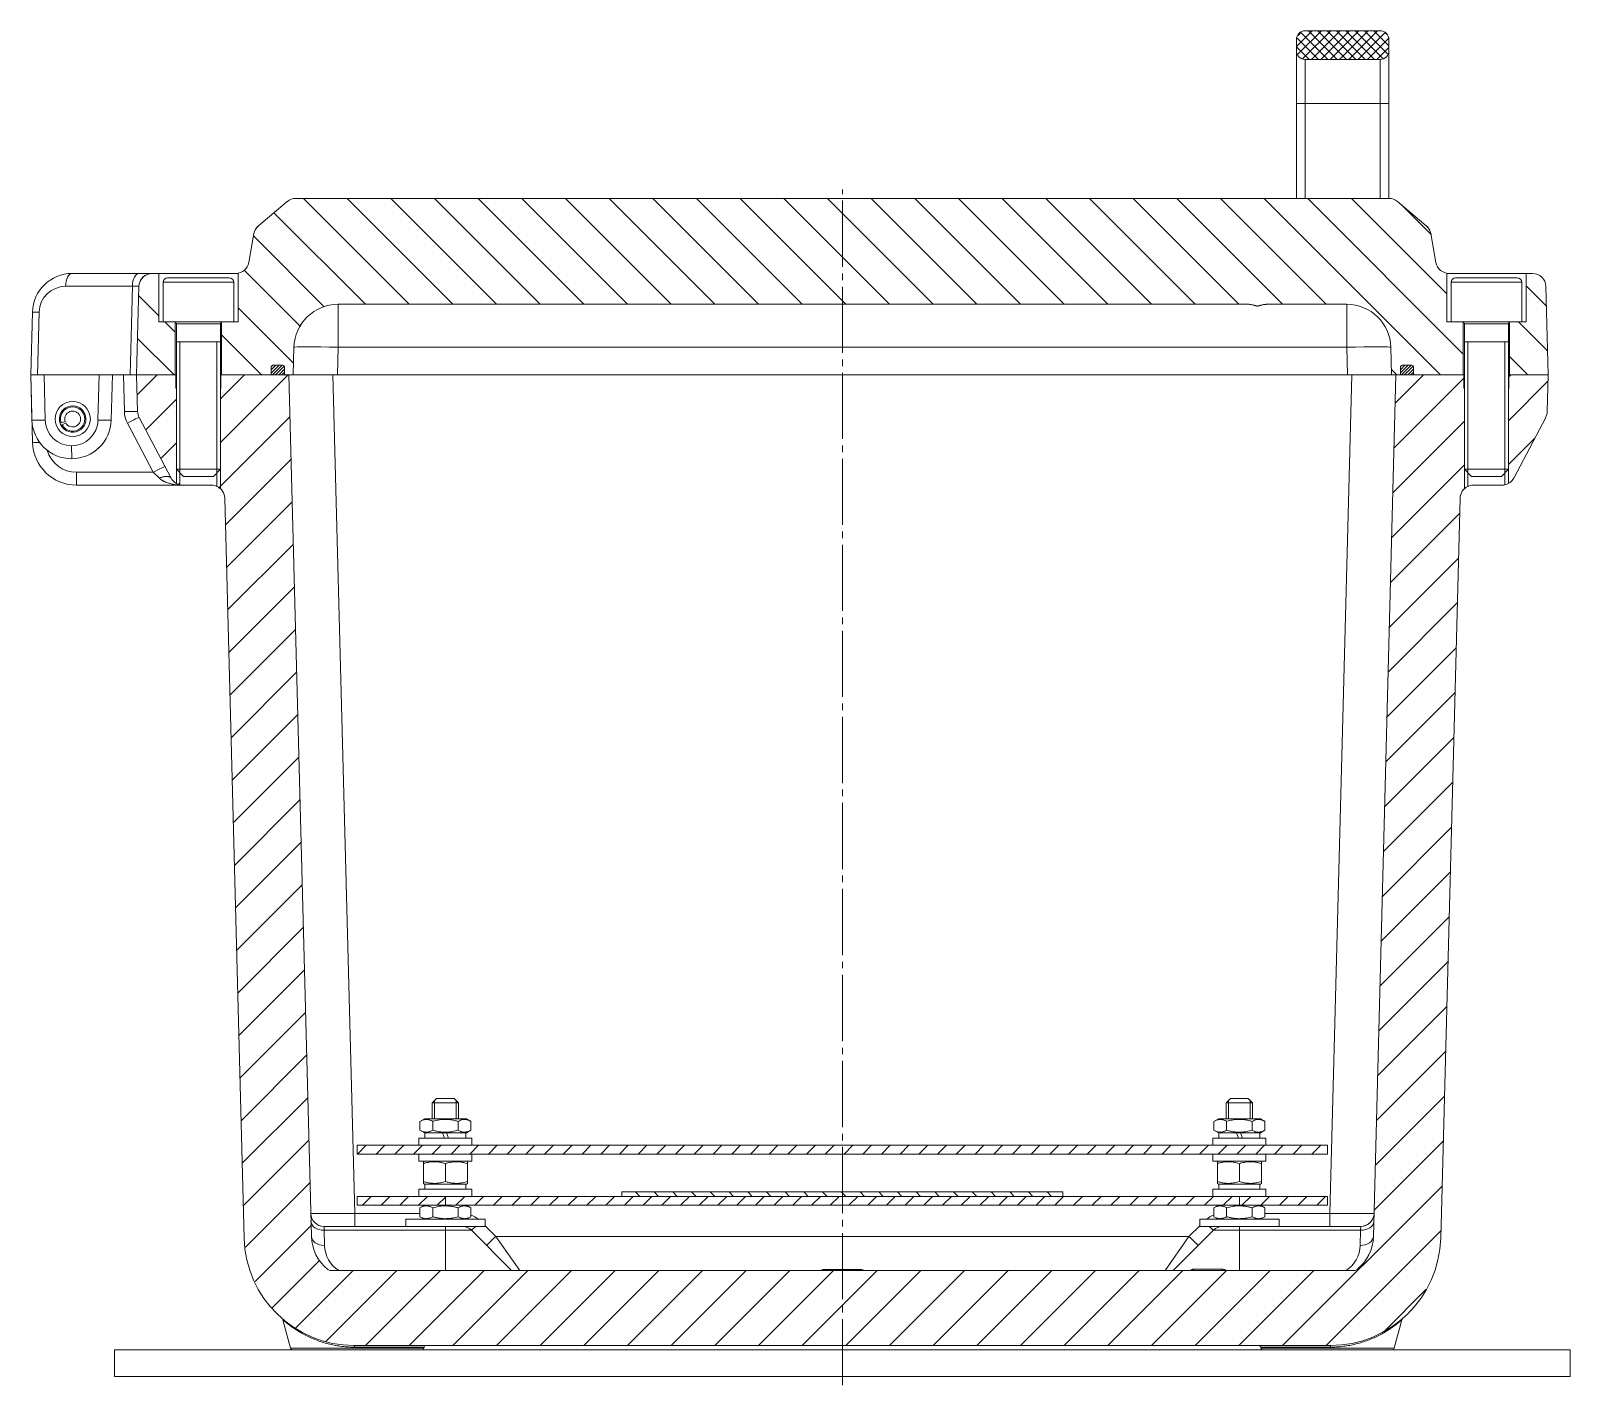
# Model space of a CAD drawing. Header units: millimetres. Extents: x -922 to 949, y -705 to 942.
# Drawn here: x -184 to 165, y 635.3 to 942.3 of the extents above; entities that cross this region are included whole.
import ezdxf

# ---------------------------------------------------------------- set-up
doc = ezdxf.new("R2010")
doc.units = ezdxf.units.MM
doc.linetypes.add('K5LT_AXLED', pattern=[19.5, 15, -1.5, 1.5, -1.5])
doc.linetypes.add('K5LT_THIN', pattern=[0])
pattern_1 = [(45, (0, 0), (-2.12132, 2.12132), [])]

# ---------------------------------------------------------------- blocks, each defined once
blk = doc.blocks.new('U20')
h = blk.add_hatch()
h.set_pattern_fill('', angle=45, style=0, pattern_type=0)
h.set_pattern_definition(pattern_1)
h.paths.add_polyline_path([(-110, 687.67), (110, 687.67), (110, 689.67), (-110, 689.67)])
h = blk.add_hatch()
h.set_pattern_fill('', angle=45, style=0, pattern_type=0)
h.set_pattern_definition(pattern_1)
h.paths.add_polyline_path([(-110, 676.07), (110, 676.07), (110, 678.07), (-110, 678.07)])
h = blk.add_hatch()
h.set_pattern_fill('', angle=-45, style=0, pattern_type=0)
h.set_pattern_definition([(-45, (0, 0), (2.12132, 2.12132), [])])
h.paths.add_polyline_path([(50, 679.07), (-50, 679.07), (-50, 678.07), (50, 678.07)])
at = {"color": 7, "linetype": 'K5LT_THIN', "lineweight": 18}
for p, q in [((-93, 699.27), (-92, 700.27)), ((-93, 695.67), (-93, 699.27)), ((-93, 699.27), (-87, 699.27)), ((-92.46, 699.27), (-92.46, 699.81)), ((-92.46, 695.67), (-92.46, 699.27)), ((-92, 700.27), (-88, 700.27)), ((-87, 699.27), (-88, 700.27)), ((-87.54, 699.27), (-87.54, 699.81)), ((-87.54, 695.67), (-87.54, 699.27)), ((-87, 695.67), (-87, 699.27)), ((87, 699.27), (88, 700.27)), ((87, 695.67), (87, 699.27)), ((87, 699.27), (93, 699.27)), ((87.54, 699.27), (87.54, 699.81)), ((87.54, 695.67), (87.54, 699.27)), ((88, 700.27), (92, 700.27)), ((93, 699.27), (92, 700.27)), ((92.46, 699.27), (92.46, 699.81)), ((92.46, 695.67), (92.46, 699.27)), ((93, 695.67), (93, 699.27)), ((-95.77, 695.08), (-94.75, 695.67)), ((-95.77, 693.06), (-95.77, 695.08)), ((-85.25, 695.67), (-94.75, 695.67)), ((-92.89, 693.06), (-92.89, 695.08)), ((-87.11, 693.06), (-87.11, 695.08)), ((-84.23, 695.08), (-85.25, 695.67)), ((-84.23, 693.06), (-84.23, 695.08)), ((84.23, 695.08), (85.25, 695.67)), ((84.23, 693.06), (84.23, 695.08)), ((94.75, 695.67), (85.25, 695.67)), ((87.11, 693.06), (87.11, 695.08)), ((92.89, 693.06), (92.89, 695.08)), ((95.77, 695.08), (94.75, 695.67)), ((95.77, 693.06), (95.77, 695.08)), ((-96, 689.67), (-96, 691.27)), ((-96, 691.27), (-90, 691.27)), ((-94.75, 692.47), (-95.77, 693.06)), ((-85.25, 692.47), (-94.75, 692.47)), ((-94.65, 691.27), (-94.65, 692.47)), ((-90.67, 692.47), (-90.23, 691.27)), ((-90, 691.27), (-84, 691.27)), ((-89.77, 692.47), (-89.33, 691.27)), ((-85.35, 691.27), (-85.35, 692.47)), ((-85.25, 692.47), (-84.23, 693.06)), ((-84, 689.67), (-84, 691.27)), ((84, 689.67), (84, 691.27)), ((84, 691.27), (90, 691.27)), ((85.25, 692.47), (84.23, 693.06)), ((94.75, 692.47), (85.25, 692.47)), ((85.35, 691.27), (85.35, 692.47)), ((89.33, 692.47), (89.77, 691.27)), ((90, 691.27), (96, 691.27)), ((90.23, 692.47), (90.67, 691.27)), ((94.65, 691.27), (94.65, 692.47)), ((94.75, 692.47), (95.77, 693.06)), ((96, 689.67), (96, 691.27)), ((-110, 689.67), (-110, 687.67)), ((110, 689.67), (-110, 689.67)), ((-96, 687.67), (-110, 687.67)), ((-96, 686.07), (-96, 687.67)), ((-96, 686.07), (-96, 687.67)), ((-96, 687.67), (-84, 687.67)), ((-84, 686.07), (-84, 687.67)), ((84, 687.67), (-84, 687.67)), ((84, 686.07), (84, 687.67)), ((84, 686.07), (84, 687.67)), ((84, 687.67), (96, 687.67)), ((96, 686.07), (96, 687.67)), ((110, 687.67), (96, 687.67)), ((110, 687.67), (110, 689.67)), ((-96, 686.07), (-84, 686.07)), ((-94.75, 686.07), (-95, 685.93)), ((-94.75, 686.07), (-95, 685.93)), ((-95, 685.48), (-95, 685.93)), ((-95, 685.48), (-95, 681.46)), ((-90, 685.48), (-90, 681.46)), ((-85.25, 686.07), (-85, 685.93)), ((-85.25, 686.07), (-85, 685.93)), ((-85, 685.93), (-85, 685.48)), ((-85, 685.48), (-85, 681.46)), ((84, 686.07), (96, 686.07)), ((85.25, 686.07), (85, 685.93)), ((85.25, 686.07), (85, 685.93)), ((85, 685.48), (85, 685.93)), ((85, 685.48), (85, 681.46)), ((90, 685.48), (90, 681.46)), ((94.75, 686.07), (95, 685.93)), ((94.75, 686.07), (95, 685.93)), ((95, 685.93), (95, 685.48)), ((95, 685.48), (95, 681.46)), ((-95, 681.02), (-95, 681.46)), ((-95, 681.02), (-94.75, 680.87)), ((-95, 681.02), (-94.75, 680.87)), ((-94.75, 680.87), (-90, 680.87)), ((-94.65, 680.87), (-94.65, 679.67)), ((-94.65, 680.87), (-94.65, 679.67)), ((-90, 680.87), (-85.25, 680.87)), ((-85, 681.02), (-85.25, 680.87)), ((-85, 681.02), (-85.25, 680.87)), ((-85, 681.46), (-85, 681.02)), ((85, 681.02), (85, 681.46)), ((85, 681.02), (85.25, 680.87)), ((85, 681.02), (85.25, 680.87)), ((85.25, 680.87), (90, 680.87)), ((85.35, 680.87), (85.35, 679.67)), ((85.35, 680.87), (85.35, 679.67)), ((90, 680.87), (94.75, 680.87)), ((95, 681.02), (94.75, 680.87)), ((95, 681.02), (94.75, 680.87)), ((95, 681.46), (95, 681.02)), ((-110, 678.07), (-90, 678.07)), ((-110, 676.07), (-110, 678.07)), ((-96, 679.67), (-96, 678.07)), ((-84, 679.67), (-96, 679.67)), ((-96, 679.67), (-96, 678.07)), ((-90, 678.07), (90, 678.07)), ((-90, 676.07), (-90, 678.07)), ((-84, 679.67), (-84, 678.07)), ((-50, 679.07), (50, 679.07)), ((-50, 678.07), (-50, 679.07)), ((50, 678.07), (50, 679.07)), ((96, 679.67), (84, 679.67)), ((84, 679.67), (84, 678.07)), ((84, 679.67), (84, 678.07)), ((90, 676.07), (90, 678.07)), ((90, 678.07), (110, 678.07)), ((96, 679.67), (96, 678.07)), ((110, 676.07), (110, 678.07)), ((-110, 676.07), (-90, 676.07)), ((-95.77, 675.48), (-94.75, 676.07)), ((-95.77, 673.46), (-95.77, 675.48)), ((-92.89, 673.46), (-92.89, 675.48)), ((-90, 676.07), (90, 676.07)), ((-87.11, 673.46), (-87.11, 675.48)), ((-84.23, 675.48), (-85.25, 676.07)), ((-84.23, 673.46), (-84.23, 675.48)), ((84.23, 675.48), (85.25, 676.07)), ((84.23, 673.46), (84.23, 675.48)), ((87.11, 673.46), (87.11, 675.48)), ((90, 676.07), (110, 676.07)), ((92.89, 673.46), (92.89, 675.48)), ((95.77, 675.48), (94.75, 676.07)), ((95.77, 673.46), (95.77, 675.48)), ((-99, 671.27), (-99, 672.87)), ((-99, 672.87), (-90, 672.87)), ((-99, 671.27), (-90, 671.27)), ((-94.75, 672.87), (-95.77, 673.46)), ((-90, 672.87), (-81, 672.87)), ((-90, 671.27), (-81, 671.27)), ((-85.25, 672.87), (-84.23, 673.46)), ((-81, 671.27), (-81, 672.87)), ((81, 671.27), (81, 672.87)), ((81, 672.87), (90, 672.87)), ((81, 671.27), (90, 671.27)), ((85.25, 672.87), (84.23, 673.46)), ((90, 672.87), (99, 672.87)), ((90, 671.27), (99, 671.27)), ((94.75, 672.87), (95.77, 673.46)), ((99, 671.27), (99, 672.87))]:
    blk.add_line(p, q, dxfattribs=at)
for centre, start_param, end_param in [((-90, 679.04), 1.619972, 1.714372), ((-90, 681.5), 1.474528, 1.521621), ((90, 679.04), 1.619972, 1.714372), ((90, 681.5), 1.474528, 1.521621)]:
    blk.add_ellipse(centre, major_axis=(0, -12.78), ratio=0.36397, start_param=start_param, end_param=end_param, dxfattribs=at)
for points, knots in [([(-92.89, 695.08), (-93.08, 695.19), (-93.36, 695.33), (-93.71, 695.44), (-93.92, 695.49), (-94.1, 695.52), (-94.28, 695.53), (-94.47, 695.52), (-94.69, 695.5), (-94.94, 695.45), (-95.31, 695.33), (-95.59, 695.19), (-95.77, 695.08)], [0, 0, 0, 0, 2.66649, 3.810425, 4.700444, 5.503844, 6.294351, 7.038845, 8.091005, 9.12096, 10.454936, 13, 13, 13, 13]), ([(-87.11, 695.08), (-87.37, 695.15), (-87.76, 695.25), (-88.32, 695.37), (-88.75, 695.44), (-89.18, 695.49), (-89.55, 695.52), (-89.9, 695.53), (-90.24, 695.53), (-90.61, 695.51), (-91.07, 695.47), (-91.85, 695.35), (-92.47, 695.2), (-92.89, 695.08)], [0, 0, 0, 0, 1.896477, 2.871604, 4.103535, 5.062016, 5.927217, 6.778532, 7.580294, 8.339144, 9.455768, 10.905857, 14, 14, 14, 14]), ([(-84.23, 695.08), (-84.42, 695.19), (-84.7, 695.33), (-85.05, 695.44), (-85.26, 695.49), (-85.44, 695.52), (-85.62, 695.53), (-85.81, 695.52), (-86.03, 695.5), (-86.28, 695.45), (-86.65, 695.33), (-86.93, 695.19), (-87.11, 695.08)], [0, 0, 0, 0, 2.66649, 3.810425, 4.700444, 5.503844, 6.294351, 7.038845, 8.091005, 9.12096, 10.454936, 13, 13, 13, 13]), ([(87.11, 695.08), (86.92, 695.19), (86.64, 695.33), (86.29, 695.44), (86.08, 695.49), (85.9, 695.52), (85.72, 695.53), (85.53, 695.52), (85.31, 695.5), (85.06, 695.45), (84.69, 695.33), (84.41, 695.19), (84.23, 695.08)], [0, 0, 0, 0, 2.66649, 3.810425, 4.700444, 5.503844, 6.294351, 7.038845, 8.091005, 9.12096, 10.454936, 13, 13, 13, 13]), ([(92.89, 695.08), (92.63, 695.15), (92.24, 695.25), (91.68, 695.37), (91.25, 695.44), (90.82, 695.49), (90.45, 695.52), (90.1, 695.53), (89.76, 695.53), (89.39, 695.51), (88.93, 695.47), (88.15, 695.35), (87.53, 695.2), (87.11, 695.08)], [0, 0, 0, 0, 1.896477, 2.871604, 4.103535, 5.062016, 5.927217, 6.778532, 7.580294, 8.339144, 9.455768, 10.905857, 14, 14, 14, 14]), ([(95.77, 695.08), (95.58, 695.19), (95.3, 695.33), (94.95, 695.44), (94.74, 695.49), (94.56, 695.52), (94.38, 695.53), (94.19, 695.52), (93.97, 695.5), (93.72, 695.45), (93.35, 695.33), (93.07, 695.19), (92.89, 695.08)], [0, 0, 0, 0, 2.66649, 3.810425, 4.700444, 5.503844, 6.294351, 7.038845, 8.091005, 9.12096, 10.454936, 13, 13, 13, 13]), ([(-95.77, 693.06), (-95.58, 692.95), (-95.3, 692.81), (-94.95, 692.7), (-94.74, 692.65), (-94.56, 692.62), (-94.38, 692.61), (-94.19, 692.62), (-93.97, 692.64), (-93.72, 692.7), (-93.35, 692.82), (-93.07, 692.96), (-92.89, 693.06)], [0, 0, 0, 0, 2.66649, 3.810425, 4.700444, 5.503844, 6.294351, 7.038845, 8.091005, 9.12096, 10.454936, 13, 13, 13, 13]), ([(-92.89, 693.06), (-92.63, 692.99), (-92.24, 692.89), (-91.68, 692.77), (-91.25, 692.7), (-90.82, 692.65), (-90.45, 692.62), (-90.1, 692.61), (-89.76, 692.62), (-89.39, 692.63), (-88.93, 692.68), (-88.15, 692.79), (-87.53, 692.94), (-87.11, 693.06)], [0, 0, 0, 0, 1.896477, 2.871604, 4.103535, 5.062016, 5.927217, 6.778532, 7.580294, 8.339144, 9.455768, 10.905857, 14, 14, 14, 14]), ([(-87.11, 693.06), (-86.92, 692.95), (-86.64, 692.81), (-86.29, 692.7), (-86.08, 692.65), (-85.9, 692.62), (-85.72, 692.61), (-85.53, 692.62), (-85.31, 692.64), (-85.06, 692.7), (-84.69, 692.82), (-84.41, 692.96), (-84.23, 693.06)], [0, 0, 0, 0, 2.66649, 3.810425, 4.700444, 5.503844, 6.294351, 7.038845, 8.091005, 9.12096, 10.454936, 13, 13, 13, 13]), ([(84.23, 693.06), (84.42, 692.95), (84.7, 692.81), (85.05, 692.7), (85.26, 692.65), (85.44, 692.62), (85.62, 692.61), (85.81, 692.62), (86.03, 692.64), (86.28, 692.7), (86.65, 692.82), (86.93, 692.96), (87.11, 693.06)], [0, 0, 0, 0, 2.66649, 3.810425, 4.700444, 5.503844, 6.294351, 7.038845, 8.091005, 9.12096, 10.454936, 13, 13, 13, 13]), ([(87.11, 693.06), (87.37, 692.99), (87.76, 692.89), (88.32, 692.77), (88.75, 692.7), (89.18, 692.65), (89.55, 692.62), (89.9, 692.61), (90.24, 692.62), (90.61, 692.63), (91.07, 692.68), (91.85, 692.79), (92.47, 692.94), (92.89, 693.06)], [0, 0, 0, 0, 1.896477, 2.871604, 4.103535, 5.062016, 5.927217, 6.778532, 7.580294, 8.339144, 9.455768, 10.905857, 14, 14, 14, 14]), ([(92.89, 693.06), (93.08, 692.95), (93.36, 692.81), (93.71, 692.7), (93.92, 692.65), (94.1, 692.62), (94.28, 692.61), (94.47, 692.62), (94.69, 692.64), (94.94, 692.7), (95.31, 692.82), (95.59, 692.96), (95.77, 693.06)], [0, 0, 0, 0, 2.66649, 3.810425, 4.700444, 5.503844, 6.294351, 7.038845, 8.091005, 9.12096, 10.454936, 13, 13, 13, 13]), ([(-90, 685.48), (-90.28, 685.57), (-90.69, 685.69), (-91.24, 685.81), (-91.61, 685.87), (-91.95, 685.91), (-92.26, 685.92), (-92.61, 685.93), (-92.98, 685.91), (-93.43, 685.87), (-94.11, 685.75), (-94.64, 685.6), (-95, 685.48)], [0, 0, 0, 0, 2.259309, 3.219175, 4.306071, 5.100503, 5.904859, 6.674572, 7.743491, 8.780356, 10.126867, 13, 13, 13, 13]), ([(-85, 685.48), (-85.28, 685.57), (-85.69, 685.69), (-86.24, 685.81), (-86.61, 685.87), (-86.95, 685.91), (-87.26, 685.92), (-87.61, 685.93), (-87.98, 685.91), (-88.43, 685.87), (-89.11, 685.75), (-89.64, 685.6), (-90, 685.48)], [0, 0, 0, 0, 2.259309, 3.219175, 4.306071, 5.100503, 5.904859, 6.674572, 7.743491, 8.780356, 10.126867, 13, 13, 13, 13]), ([(90, 685.48), (89.72, 685.57), (89.31, 685.69), (88.76, 685.81), (88.39, 685.87), (88.05, 685.91), (87.74, 685.92), (87.39, 685.93), (87.02, 685.91), (86.57, 685.87), (85.89, 685.75), (85.36, 685.6), (85, 685.48)], [0, 0, 0, 0, 2.259309, 3.219175, 4.306071, 5.100503, 5.904859, 6.674572, 7.743491, 8.780356, 10.126867, 13, 13, 13, 13]), ([(95, 685.48), (94.72, 685.57), (94.31, 685.69), (93.76, 685.81), (93.39, 685.87), (93.05, 685.91), (92.74, 685.92), (92.39, 685.93), (92.02, 685.91), (91.57, 685.87), (90.89, 685.75), (90.36, 685.6), (90, 685.48)], [0, 0, 0, 0, 2.259309, 3.219175, 4.306071, 5.100503, 5.904859, 6.674572, 7.743491, 8.780356, 10.126867, 13, 13, 13, 13]), ([(-95, 681.46), (-94.72, 681.37), (-94.31, 681.25), (-93.76, 681.13), (-93.39, 681.07), (-93.04, 681.04), (-92.74, 681.02), (-92.39, 681.01), (-92.02, 681.03), (-91.57, 681.08), (-90.89, 681.19), (-90.36, 681.34), (-90, 681.46)], [0, 0, 0, 0, 2.259309, 3.219175, 4.306071, 5.100503, 5.904859, 6.674572, 7.743491, 8.780356, 10.126867, 13, 13, 13, 13]), ([(-90, 681.46), (-89.72, 681.37), (-89.31, 681.25), (-88.76, 681.13), (-88.39, 681.07), (-88.04, 681.04), (-87.74, 681.02), (-87.39, 681.01), (-87.02, 681.03), (-86.57, 681.08), (-85.89, 681.19), (-85.36, 681.34), (-85, 681.46)], [0, 0, 0, 0, 2.259309, 3.219175, 4.306071, 5.100503, 5.904859, 6.674572, 7.743491, 8.780356, 10.126867, 13, 13, 13, 13]), ([(85, 681.46), (85.28, 681.37), (85.69, 681.25), (86.24, 681.13), (86.61, 681.07), (86.96, 681.04), (87.26, 681.02), (87.61, 681.01), (87.98, 681.03), (88.43, 681.08), (89.11, 681.19), (89.64, 681.34), (90, 681.46)], [0, 0, 0, 0, 2.259309, 3.219175, 4.306071, 5.100503, 5.904859, 6.674572, 7.743491, 8.780356, 10.126867, 13, 13, 13, 13]), ([(90, 681.46), (90.28, 681.37), (90.69, 681.25), (91.24, 681.13), (91.61, 681.07), (91.96, 681.04), (92.26, 681.02), (92.61, 681.01), (92.98, 681.03), (93.43, 681.08), (94.11, 681.19), (94.64, 681.34), (95, 681.46)], [0, 0, 0, 0, 2.259309, 3.219175, 4.306071, 5.100503, 5.904859, 6.674572, 7.743491, 8.780356, 10.126867, 13, 13, 13, 13]), ([(-92.89, 675.48), (-93.08, 675.59), (-93.36, 675.73), (-93.71, 675.84), (-93.92, 675.89), (-94.1, 675.92), (-94.28, 675.93), (-94.47, 675.92), (-94.69, 675.9), (-94.94, 675.85), (-95.31, 675.73), (-95.59, 675.59), (-95.77, 675.48)], [0, 0, 0, 0, 2.66649, 3.810425, 4.700444, 5.503844, 6.294351, 7.038845, 8.091005, 9.12096, 10.454936, 13, 13, 13, 13]), ([(-87.11, 675.48), (-87.37, 675.55), (-87.76, 675.65), (-88.32, 675.77), (-88.75, 675.84), (-89.18, 675.89), (-89.55, 675.92), (-89.9, 675.93), (-90.24, 675.93), (-90.61, 675.91), (-91.07, 675.87), (-91.85, 675.75), (-92.47, 675.6), (-92.89, 675.48)], [0, 0, 0, 0, 1.896477, 2.871604, 4.103535, 5.062016, 5.927217, 6.778532, 7.580294, 8.339144, 9.455768, 10.905857, 14, 14, 14, 14]), ([(-84.23, 675.48), (-84.42, 675.59), (-84.7, 675.73), (-85.05, 675.84), (-85.26, 675.89), (-85.44, 675.92), (-85.62, 675.93), (-85.81, 675.92), (-86.03, 675.9), (-86.28, 675.85), (-86.65, 675.73), (-86.93, 675.59), (-87.11, 675.48)], [0, 0, 0, 0, 2.66649, 3.810425, 4.700444, 5.503844, 6.294351, 7.038845, 8.091005, 9.12096, 10.454936, 13, 13, 13, 13]), ([(87.11, 675.48), (86.92, 675.59), (86.64, 675.73), (86.29, 675.84), (86.08, 675.89), (85.9, 675.92), (85.72, 675.93), (85.53, 675.92), (85.31, 675.9), (85.06, 675.85), (84.69, 675.73), (84.41, 675.59), (84.23, 675.48)], [0, 0, 0, 0, 2.66649, 3.810425, 4.700444, 5.503844, 6.294351, 7.038845, 8.091005, 9.12096, 10.454936, 13, 13, 13, 13]), ([(92.89, 675.48), (92.63, 675.55), (92.24, 675.65), (91.68, 675.77), (91.25, 675.84), (90.82, 675.89), (90.45, 675.92), (90.1, 675.93), (89.76, 675.93), (89.39, 675.91), (88.93, 675.87), (88.15, 675.75), (87.53, 675.6), (87.11, 675.48)], [0, 0, 0, 0, 1.896477, 2.871604, 4.103535, 5.062016, 5.927217, 6.778532, 7.580294, 8.339144, 9.455768, 10.905857, 14, 14, 14, 14]), ([(95.77, 675.48), (95.58, 675.59), (95.3, 675.73), (94.95, 675.84), (94.74, 675.89), (94.56, 675.92), (94.38, 675.93), (94.19, 675.92), (93.97, 675.9), (93.72, 675.85), (93.35, 675.73), (93.07, 675.59), (92.89, 675.48)], [0, 0, 0, 0, 2.66649, 3.810425, 4.700444, 5.503844, 6.294351, 7.038845, 8.091005, 9.12096, 10.454936, 13, 13, 13, 13]), ([(-95.77, 673.46), (-95.58, 673.35), (-95.3, 673.21), (-94.95, 673.1), (-94.74, 673.05), (-94.56, 673.02), (-94.38, 673.01), (-94.19, 673.02), (-93.97, 673.04), (-93.72, 673.1), (-93.35, 673.22), (-93.07, 673.36), (-92.89, 673.46)], [0, 0, 0, 0, 2.66649, 3.810425, 4.700444, 5.503844, 6.294351, 7.038845, 8.091005, 9.12096, 10.454936, 13, 13, 13, 13]), ([(-92.89, 673.46), (-92.63, 673.39), (-92.24, 673.29), (-91.68, 673.17), (-91.25, 673.1), (-90.82, 673.05), (-90.45, 673.02), (-90.1, 673.01), (-89.76, 673.02), (-89.39, 673.03), (-88.93, 673.08), (-88.15, 673.19), (-87.53, 673.34), (-87.11, 673.46)], [0, 0, 0, 0, 1.896477, 2.871604, 4.103535, 5.062016, 5.927217, 6.778532, 7.580294, 8.339144, 9.455768, 10.905857, 14, 14, 14, 14]), ([(-87.11, 673.46), (-86.92, 673.35), (-86.64, 673.21), (-86.29, 673.1), (-86.08, 673.05), (-85.9, 673.02), (-85.72, 673.01), (-85.53, 673.02), (-85.31, 673.04), (-85.06, 673.1), (-84.69, 673.22), (-84.41, 673.36), (-84.23, 673.46)], [0, 0, 0, 0, 2.66649, 3.810425, 4.700444, 5.503844, 6.294351, 7.038845, 8.091005, 9.12096, 10.454936, 13, 13, 13, 13]), ([(84.23, 673.46), (84.42, 673.35), (84.7, 673.21), (85.05, 673.1), (85.26, 673.05), (85.44, 673.02), (85.62, 673.01), (85.81, 673.02), (86.03, 673.04), (86.28, 673.1), (86.65, 673.22), (86.93, 673.36), (87.11, 673.46)], [0, 0, 0, 0, 2.66649, 3.810425, 4.700444, 5.503844, 6.294351, 7.038845, 8.091005, 9.12096, 10.454936, 13, 13, 13, 13]), ([(87.11, 673.46), (87.37, 673.39), (87.76, 673.29), (88.32, 673.17), (88.75, 673.1), (89.18, 673.05), (89.55, 673.02), (89.9, 673.01), (90.24, 673.02), (90.61, 673.03), (91.07, 673.08), (91.85, 673.19), (92.47, 673.34), (92.89, 673.46)], [0, 0, 0, 0, 1.896477, 2.871604, 4.103535, 5.062016, 5.927217, 6.778532, 7.580294, 8.339144, 9.455768, 10.905857, 14, 14, 14, 14]), ([(92.89, 673.46), (93.08, 673.35), (93.36, 673.21), (93.71, 673.1), (93.92, 673.05), (94.1, 673.02), (94.28, 673.01), (94.47, 673.02), (94.69, 673.04), (94.94, 673.1), (95.31, 673.22), (95.59, 673.36), (95.77, 673.46)], [0, 0, 0, 0, 2.66649, 3.810425, 4.700444, 5.503844, 6.294351, 7.038845, 8.091005, 9.12096, 10.454936, 13, 13, 13, 13])]:
    blk.add_open_spline(points, degree=3, knots=knots, dxfattribs=at)
blk = doc.blocks.new('U19')
h = blk.add_hatch()
h.set_pattern_fill('', angle=45, style=0, pattern_type=0)
h.set_pattern_definition([(45, (0, 0), (-1.0606602, 1.0606602), []), (135, (0, 0), (-1.0606602, -1.0606602), [])])
h.paths.add_polyline_path([(102.91, 940.27), (102.91, 937.77), (103.5, 936.35), (104.91, 935.77), (121.91, 935.77), (123.32, 936.35), (123.91, 937.77), (123.91, 940.27), (123.32, 941.68), (121.91, 942.27), (104.91, 942.27), (103.5, 941.68)])
h = blk.add_hatch()
h.set_pattern_fill('', angle=-45, style=0, pattern_type=0)
h.set_pattern_definition([(-45, (0, 0), (4.94975, 4.94975), [])])
h.paths.add_polyline_path([(-137, 876.27), (-140.6, 876.27), (-140.75, 876.24), (-140.75, 864.27), (-129.7, 864.27), (-129.56, 864.33), (-129.5, 864.47), (-129.5, 866.07), (-129.38, 866.35), (-129.1, 866.47), (-126.9, 866.47), (-126.62, 866.35), (-126.5, 866.07), (-126.5, 864.47), (-126.44, 864.33), (-126.3, 864.27), (-124.5, 864.27), (-124.34, 870.53), (-123.44, 874.41), (-121.11, 877.63), (-117.7, 879.69), (-114.34, 880.27), (92.1, 880.27), (93.46, 880.03), (94.81, 880.03), (96.17, 880.27), (114.34, 880.27), (118.24, 879.48), (121.52, 877.23), (123.67, 873.88), (124.34, 870.53), (124.5, 864.27), (126.3, 864.27), (126.44, 864.33), (126.5, 864.47), (126.5, 866.07), (126.62, 866.35), (126.9, 866.47), (129.1, 866.47), (129.38, 866.35), (129.5, 866.07), (129.5, 864.47), (129.56, 864.33), (129.7, 864.27), (140.75, 864.27), (140.75, 876.24), (140.6, 876.27), (137, 876.27), (137, 887.27), (137.52, 887.27), (135.51, 888.04), (134.56, 889.75), (133.41, 896.3), (132.38, 898.08), (125.84, 903.57), (123.91, 904.27), (-123.91, 904.27), (-125.84, 903.57), (-132.38, 898.08), (-133.41, 896.3), (-134.56, 889.75), (-135.67, 887.9), (-137.52, 887.27), (-137, 887.27)])
h.paths.add_polyline_path([(-151.4, 876.27), (-155, 876.27), (-155, 887.27), (-156.48, 887.27), (-158.49, 886.5), (-159.46, 884.58), (-159.47, 884.35), (-160, 864.27), (-151.25, 864.27), (-151.25, 876.24)])
h.paths.add_polyline_path([(155, 876.27), (151.4, 876.27), (151.25, 876.24), (151.25, 864.27), (160, 864.27), (159.47, 884.35), (158.65, 886.34), (156.7, 887.26), (156.48, 887.27), (155, 887.27)])
h = blk.add_hatch()
h.set_pattern_fill('', angle=45, style=0, pattern_type=0)
h.set_pattern_definition([(45, (0, 0), (-0.3535534, 0.3535534), [])])
h.paths.add_polyline_path([(126.3, 864.27), (129.7, 864.27), (129.56, 864.33), (129.5, 864.47), (129.5, 866.07), (129.38, 866.35), (129.1, 866.47), (126.9, 866.47), (126.62, 866.35), (126.5, 866.07), (126.5, 864.47), (126.44, 864.33)])
h.paths.add_polyline_path([(-129.7, 864.27), (-126.3, 864.27), (-126.44, 864.33), (-126.5, 864.47), (-126.5, 866.07), (-126.62, 866.35), (-126.9, 866.47), (-129.1, 866.47), (-129.38, 866.35), (-129.5, 866.07), (-129.5, 864.47), (-129.56, 864.33)])
h = blk.add_hatch()
h.set_pattern_fill('', angle=45, style=0, pattern_type=0)
h.set_pattern_definition([(45, (0, 0), (-4.94975, 4.94975), [])])
h.paths.add_polyline_path([(-141, 861.21), (-141, 842.87), (-141.81, 842.06), (-141.81, 839.01), (-140.29, 837.49), (-140.03, 836.35), (-135.64, 668.62), (-134.68, 662.38), (-132.19, 656.58), (-128.32, 651.59), (-123.33, 647.73), (-117.53, 645.24), (-111.29, 644.28), (-110.65, 644.27), (110.65, 644.27), (116.91, 645.07), (122.77, 647.41), (127.86, 651.14), (131.85, 656.03), (134.49, 661.76), (135.61, 667.97), (135.64, 668.62), (140.03, 836.35), (140.86, 838.34), (141.81, 839.01), (141.81, 842.06), (141, 842.87), (141, 861.21), (140.9, 861.27), (140.9, 864.27), (125.5, 864.27), (120.39, 669.01), (119.49, 665.13), (117.16, 661.91), (116.68, 661.49), (116.05, 661.27), (-116.05, 661.27), (-116.68, 661.49), (-119.21, 664.56), (-120.35, 668.37), (-120.39, 669.01), (-125.5, 864.27), (-140.9, 864.27), (-140.9, 861.27)])
h.paths.add_polyline_path([(-150.19, 842.06), (-151, 842.87), (-151, 861.21), (-151.1, 861.27), (-151.1, 864.27), (-160, 864.27), (-159.78, 855.96), (-159.44, 854.65), (-152.19, 840.87), (-150.57, 839.45), (-150.19, 839.34)])
h.paths.add_polyline_path([(151, 861.21), (151, 842.87), (150.19, 842.06), (150.19, 839.34), (151.98, 840.54), (152.19, 840.87), (159.44, 854.65), (159.78, 855.96), (160, 864.27), (151.1, 864.27), (151.1, 861.27)])
at = {"color": 7, "linetype": 'K5LT_THIN', "lineweight": 18}
for p, q in [((102.91, 937.77), (102.91, 940.27)), ((121.91, 942.27), (104.91, 942.27)), ((123.91, 937.77), (123.91, 940.27)), ((102.91, 937.77), (102.91, 925.77)), ((104.91, 935.77), (104.91, 925.77)), ((104.91, 935.77), (121.91, 935.77)), ((121.91, 935.77), (121.91, 925.77)), ((123.91, 937.77), (123.91, 925.77)), ((102.91, 925.77), (102.91, 904.27)), ((104.91, 925.77), (102.91, 925.77)), ((104.91, 925.77), (121.91, 925.77)), ((104.91, 925.77), (104.91, 904.27)), ((121.91, 925.77), (123.91, 925.77)), ((121.91, 925.77), (121.91, 904.27)), ((123.91, 925.77), (123.91, 904.27)), ((123.91, 904.27), (-123.91, 904.27)), ((-125.84, 903.57), (-132.38, 898.08)), ((132.38, 898.08), (125.84, 903.57)), ((-132.38, 898.08), (-131.87, 898.5)), ((-132.38, 898.08), (-132.38, 898.08)), ((-132.38, 898.08), (-132.38, 898.08)), ((-132.38, 898.08), (-132.38, 898.08)), ((132.38, 898.08), (132.38, 898.08)), ((-133.41, 896.3), (-134.56, 889.75)), ((134.56, 889.75), (133.41, 896.3)), ((-174.63, 887.27), (-159.47, 887.27)), ((-159.47, 887.27), (-156.48, 887.27)), ((-155, 887.27), (-156.48, 887.27)), ((-137.52, 887.27), (-155, 887.27)), ((-155, 876.27), (-155, 887.27)), ((-137, 887.27), (-137.52, 887.27)), ((-137, 876.27), (-137, 887.27)), ((137.52, 887.27), (137, 887.27)), ((137, 876.27), (137, 887.27)), ((155, 887.27), (137.52, 887.27)), ((155, 876.27), (155, 887.27)), ((156.48, 887.27), (155, 887.27)), ((-176.13, 884.35), (-160.97, 884.35)), ((-161.5, 864.27), (-160.97, 884.35)), ((-159.47, 884.35), (-160, 864.27)), ((-154, 885.27), (-154, 876.27)), ((-138, 885.27), (-154, 885.27)), ((-139, 886.27), (-153, 886.27)), ((-138, 885.27), (-138, 876.27)), ((138, 885.27), (138, 876.27)), ((154, 885.27), (138, 885.27)), ((153, 886.27), (139, 886.27)), ((154, 885.27), (154, 876.27)), ((160, 864.27), (159.47, 884.35)), ((-114.34, 880.27), (-114.34, 870.53)), ((-114.34, 880.27), (92.1, 880.27)), ((96.17, 880.27), (114.34, 880.27)), ((114.34, 870.53), (114.34, 880.27)), ((-184, 864.27), (-183.63, 878.51)), ((-182.5, 864.27), (-182.13, 878.51)), ((-155, 876.27), (-154, 876.27)), ((-138, 876.27), (-154, 876.27)), ((-151.25, 864.27), (-151.25, 876.24)), ((-140.75, 864.27), (-140.75, 876.24)), ((-138, 876.27), (-137, 876.27)), ((137, 876.27), (138, 876.27)), ((154, 876.27), (138, 876.27)), ((140.75, 864.27), (140.75, 876.24)), ((151.25, 864.27), (151.25, 876.24)), ((154, 876.27), (155, 876.27)), ((-151, 875.87), (-151, 842.87)), ((-141, 875.87), (-151, 875.87)), ((-141, 875.87), (-141, 842.87)), ((141, 875.87), (141, 842.87)), ((151, 875.87), (141, 875.87)), ((151, 875.87), (151, 842.87)), ((-141, 871.77), (-151, 871.77)), ((-150.19, 871.77), (-150.19, 842.87)), ((-141.81, 871.77), (-141.81, 842.87)), ((-124.34, 870.53), (-124.5, 864.27)), ((-114.34, 870.53), (-114.5, 864.27)), ((-114.34, 870.53), (114.34, 870.53)), ((114.34, 870.53), (114.5, 864.27)), ((124.5, 864.27), (124.34, 870.53)), ((151, 871.77), (141, 871.77)), ((141.81, 871.77), (141.81, 842.87)), ((150.19, 871.77), (150.19, 842.87)), ((-129.5, 866.07), (-129.5, 864.47)), ((-129.5, 866.07), (-129.5, 864.47)), ((-126.9, 866.47), (-129.1, 866.47)), ((-126.9, 866.47), (-129.1, 866.47)), ((-126.5, 864.47), (-126.5, 866.07)), ((-126.5, 864.47), (-126.5, 866.07)), ((126.5, 866.07), (126.5, 864.47)), ((126.5, 866.07), (126.5, 864.47)), ((129.1, 866.47), (126.9, 866.47)), ((129.1, 866.47), (126.9, 866.47)), ((129.5, 864.47), (129.5, 866.07)), ((129.5, 864.47), (129.5, 866.07)), ((-183.73, 854.04), (-184, 864.27)), ((-182.5, 864.27), (-184, 864.27)), ((-184, 864.27), (-183.6, 849.01)), ((-182.5, 864.27), (-161.5, 864.27)), ((-180.73, 854.04), (-181, 864.27)), ((-168.77, 854.04), (-168.5, 864.27)), ((-165.77, 854.04), (-165.5, 864.27)), ((-163, 864.27), (-162.78, 855.96)), ((-160, 864.27), (-161.5, 864.27)), ((-151.25, 864.27), (-160, 864.27)), ((-160, 864.27), (-151.1, 864.27)), ((-160, 864.27), (-159.78, 855.96)), ((-151.1, 861.27), (-151.1, 864.27)), ((-151, 864.27), (-151.1, 864.27)), ((-140.9, 864.27), (-141, 864.27)), ((-140.9, 861.27), (-140.9, 864.27)), ((-140.9, 864.27), (-125.5, 864.27)), ((-129.7, 864.27), (-140.75, 864.27)), ((-129.7, 864.27), (-126.3, 864.27)), ((-124.5, 864.27), (-126.3, 864.27)), ((-125.5, 864.27), (-120.39, 669.01)), ((-114.5, 864.27), (-124.5, 864.27)), ((-110.53, 674.19), (-115.5, 864.27)), ((114.5, 864.27), (-114.5, 864.27)), ((110.53, 674.19), (115.5, 864.27)), ((124.5, 864.27), (114.5, 864.27)), ((120.39, 669.01), (125.5, 864.27)), ((126.3, 864.27), (124.5, 864.27)), ((125.5, 864.27), (140.9, 864.27)), ((126.3, 864.27), (129.7, 864.27)), ((140.75, 864.27), (129.7, 864.27)), ((140.9, 861.27), (140.9, 864.27)), ((141, 864.27), (140.9, 864.27)), ((151.1, 864.27), (151, 864.27)), ((151.1, 864.27), (160, 864.27)), ((151.1, 861.27), (151.1, 864.27)), ((160, 864.27), (151.25, 864.27)), ((159.78, 855.96), (160, 864.27)), ((-151, 861.27), (-151.1, 861.27)), ((-151, 861.21), (-151.1, 861.27)), ((-151, 861.21), (-151, 839.65)), ((-140.9, 861.27), (-141, 861.27)), ((-141, 861.21), (-140.9, 861.27)), ((-141, 861.21), (-141, 838.48)), ((141, 861.27), (140.9, 861.27)), ((141, 861.21), (140.9, 861.27)), ((141, 861.21), (141, 838.48)), ((151.1, 861.27), (151, 861.27)), ((151, 861.21), (151.1, 861.27)), ((151, 861.21), (151, 839.65)), ((-177.11, 853.38), (-177.35, 853.3)), ((-176.92, 852.94), (-177.14, 852.82)), ((-177.11, 853.38), (-176.21, 853.69)), ((-176.09, 853.4), (-176.92, 852.94)), ((-156.23, 842.19), (-162.09, 853.33)), ((-159.44, 854.65), (-152.19, 840.87)), ((152.19, 840.87), (159.44, 854.65)), ((-174.74, 848.19), (-174.73, 845.27)), ((-156.23, 842.19), (-173.6, 842.19)), ((-173.6, 842.19), (-173.6, 839.27)), ((-156.23, 842.19), (-154.84, 840.87)), ((-151, 842.87), (-149.4, 841.27)), ((-141, 842.87), (-151, 842.87)), ((-150.19, 842.87), (-150.19, 842.06)), ((-150.19, 839.34), (-150.19, 842.06)), ((-142.6, 841.27), (-149.4, 841.27)), ((-141, 842.87), (-142.6, 841.27)), ((-141.81, 842.87), (-141.81, 842.06)), ((-141.81, 839.01), (-141.81, 842.06)), ((141, 842.87), (142.6, 841.27)), ((151, 842.87), (141, 842.87)), ((141.81, 842.87), (141.81, 842.06)), ((141.81, 839.01), (141.81, 842.06)), ((149.4, 841.27), (142.6, 841.27)), ((151, 842.87), (149.4, 841.27)), ((150.19, 842.87), (150.19, 842.06)), ((150.19, 839.34), (150.19, 842.06)), ((-149.54, 839.27), (-173.6, 839.27)), ((-143.03, 839.27), (-149.53, 839.27)), ((149.53, 839.27), (143.03, 839.27)), ((-140.03, 836.35), (-135.64, 668.62)), ((135.64, 668.62), (140.03, 836.35)), ((-110.53, 671.27), (-110.53, 674.19)), ((-95.77, 674.19), (-110.53, 674.19)), ((110.53, 674.19), (95.77, 674.19)), ((110.53, 674.19), (110.53, 671.27)), ((-117.48, 670.39), (-117.52, 671.27)), ((-117.52, 671.27), (-98.18, 671.27)), ((-117.48, 670.39), (-90, 670.39)), ((-117.39, 666.97), (-117.48, 670.39)), ((-90, 671.27), (-90, 670.39)), ((-84.12, 670.39), (-90, 670.39)), ((-90, 661.27), (-90, 670.39)), ((-75, 661.27), (-84.12, 670.39)), ((-78.57, 669.01), (-81, 671.43)), ((75, 661.27), (84.12, 670.39)), ((78.57, 669.01), (81, 671.43)), ((90, 670.39), (84.12, 670.39)), ((90, 670.39), (90, 671.27)), ((90, 670.39), (117.48, 670.39)), ((90, 661.27), (90, 670.39)), ((98.18, 671.27), (117.52, 671.27)), ((117.39, 666.97), (117.48, 670.39)), ((117.48, 670.39), (117.52, 671.27)), ((78.57, 669.01), (-78.57, 669.01)), ((-73.16, 661.27), (-78.57, 669.01)), ((78.57, 669.01), (73.16, 661.27)), ((116.05, 661.27), (-116.05, 661.27)), ((3.97, 661.49), (-3.97, 661.49)), ((-3.97, 661.49), (-3.97, 661.27)), ((3.97, 661.49), (3.97, 661.27)), ((79.6, 661.56), (86.17, 661.56)), ((-126.83, 650.1), (-125.1, 643.64)), ((126.83, 650.1), (125.1, 643.64)), ((-165, 643.27), (-165, 637.27)), ((165, 643.27), (-165, 643.27)), ((-110, 643.64), (-125.1, 643.64)), ((-110.65, 644.27), (110.65, 644.27)), ((-110, 643.9), (-110.63, 643.9)), ((-94.83, 643.9), (-110, 643.9)), ((-94.9, 643.64), (-110, 643.64)), ((-94.83, 643.9), (-94.9, 643.64)), ((94.83, 643.9), (94.9, 643.64)), ((110, 643.9), (94.83, 643.9)), ((110, 643.64), (94.9, 643.64)), ((110.63, 643.9), (110, 643.9)), ((125.1, 643.64), (110, 643.64)), ((165, 643.27), (165, 637.27)), ((165, 637.27), (-165, 637.27))]:
    blk.add_line(p, q, dxfattribs=at)
at = {"color": 30, "linetype": 'K5LT_AXLED', "lineweight": 18, "true_color": 0xff8000}
blk.add_line((0, 635.27), (0, 906.27), dxfattribs=at)
at = {"color": 7, "linetype": 'K5LT_THIN', "lineweight": 18}
blk.add_circle((-174.5, 854.27), 4, dxfattribs=at)
for centre, radius, start, end in [((104.91, 940.27), 2, 90, 180), ((121.91, 940.27), 2, 0, 90), ((104.91, 937.77), 2, 180, 270), ((121.91, 937.77), 2, 270, 0), ((-123.91, 901.27), 3, 90, 130), ((123.91, 901.27), 3, 50, 90), ((-130.45, 895.78), 3, 130, 170), ((-130.45, 895.78), 3, 129.9766, 150.5248), ((130.45, 895.78), 3, 24.9814, 50.0209), ((130.45, 895.78), 3, 10, 50), ((-174.63, 878.27), 9, 90, 178.5), ((-156.48, 884.27), 3, 90, 178.5), ((-156.48, 884.27), 3, 89.9995, 178.5004), ((-156.48, 884.27), 3, 90, 178.5), ((-156.48, 884.27), 3, 89.9991, 165.6901), ((-137.52, 890.27), 3, 270, 350), ((137.52, 890.27), 3, 190, 270), ((156.48, 884.27), 3, 1.5, 90), ((-176.13, 878.35), 6, 90, 178.5), ((-153, 885.27), 1, 90, 180), ((-139, 885.27), 1, 0, 90), ((139, 885.27), 1, 90, 180), ((153, 885.27), 1, 0, 90), ((-114.34, 870.27), 10, 90, 178.5), ((114.34, 870.27), 10, 1.5, 90), ((-151.4, 875.87), 0.4, 0, 90), ((-140.6, 875.87), 0.4, 90, 180), ((140.6, 875.87), 0.4, 0, 90), ((151.4, 875.87), 0.4, 90, 180), ((-129.1, 866.07), 0.4, 90, 180), ((-129.1, 866.07), 0.4, 90, 180), ((-126.9, 866.07), 0.4, 0, 90), ((-126.9, 866.07), 0.4, 0, 90), ((126.9, 866.07), 0.4, 90, 180), ((126.9, 866.07), 0.4, 90, 180), ((129.1, 866.07), 0.4, 0, 90), ((129.1, 866.07), 0.4, 0, 90), ((-129.7, 864.47), 0.2, 270, 360), ((-129.7, 864.47), 0.2, 270, 360), ((-126.3, 864.47), 0.2, 180, 270), ((-126.3, 864.47), 0.2, 180, 270), ((126.3, 864.47), 0.2, 270, 0), ((126.3, 864.47), 0.2, 270, 0), ((129.7, 864.47), 0.2, 180, 270), ((129.7, 864.47), 0.2, 180, 270), ((-174.51, 854.27), 3, 208.8864, 198.8864), ((-174.51, 854.27), 2.75, 208.8864, 198.8864), ((-174.51, 854.27), 1.8, 208.8864, 198.8864), ((-156.78, 856.12), 6, 181.5, 207.7604), ((-156.78, 856.04), 3, 181.5, 207.7604), ((156.78, 856.04), 3, 332.2396, 358.5), ((-174.73, 854.27), 9, 181.5, 270), ((-174.73, 854.19), 6, 181.5, 269.9524), ((-174.51, 854.27), 3, 198.8864, 208.8864), ((-174.76, 854.19), 6, 270.2379, 358.5), ((-174.76, 854.27), 9, 270.1903, 358.5), ((156.78, 856.04), 3, 332.2396, 332.2722), ((-173.6, 849.27), 10, 181.5, 270), ((-173.6, 849.19), 7, 196.4377, 270), ((-149.53, 842.27), 3, 207.7604, 257.4108), ((-149.53, 842.27), 3, 257.4108, 270), ((-143.03, 836.27), 3, 66.0507, 90), ((-143.03, 836.27), 3, 1.5085, 78.1333), ((-143.03, 836.27), 3, 1.5, 66.0507), ((143.03, 836.27), 3, 113.9493, 178.5), ((143.03, 836.27), 3, 90, 113.9493), ((149.53, 842.27), 3, 270, 282.5892), ((149.53, 842.27), 3, 282.5892, 332.2396), ((-117.52, 674.27), 3, 181.501, 269.9991), ((-117.52, 674.27), 3, 181.5, 270), ((-117.52, 674.27), 3, 181.5, 270), ((-86.24, 668.19), 6, 51.2382, 70.3652), ((86.24, 668.19), 6, 109.6348, 128.7618), ((117.52, 674.27), 3, 270, 358.5), ((117.52, 674.27), 3, 270, 358.5), ((117.52, 674.27), 3, 269.9991, 348.8501), ((-86.24, 668.27), 3, 45, 90), ((86.24, 668.27), 3, 90, 135), ((-110.65, 669.27), 25, 181.5, 270), ((-110.39, 669.27), 10, 181.5, 231.0576), ((-110.39, 667.15), 7, 181.5, 237.1202), ((110.65, 669.27), 25, 270, 358.5), ((110.39, 667.15), 7, 302.8798, 358.5), ((110.39, 669.27), 10, 308.9424, 358.5), ((-116.05, 662.27), 1, 231.0576, 270), ((116.05, 662.27), 1, 270, 308.9424), ((-127.31, 649.97), 0.5, 14.9999, 49.1894), ((127.31, 649.97), 0.5, 130.8111, 165.0005), ((-124.62, 643.77), 0.5, 195, 270), ((-95.38, 643.77), 0.5, 270, 345), ((-94.35, 643.77), 0.5, 90, 165), ((94.35, 643.77), 0.5, 15, 90), ((95.38, 643.77), 0.5, 195, 270), ((124.62, 643.77), 0.5, 270, 345)]:
    blk.add_arc(centre, radius, start, end, dxfattribs=at)
for centre, major_axis, ratio, start_param, end_param in [((-174.63, 884.27), (0, -3), 0.5, 3.141593, 4.686209), ((-159.47, 884.27), (0, -3), 0.5, 3.141593, 4.686209), ((-162.48, 884.27), (3, 0.08), 0.01507, 6.28242, 7.329198), ((-180.63, 878.43), (-3, 0.08), 0.015112, 5.236383, 6.283185), ((-114.34, 870.27), (-10, 0.26), 0.026168, 4.713074, 6.283185), ((114.34, 870.27), (-10, -0.26), 0.026168, 3.141593, 4.711704), ((-162.78, 855.89), (3, 0.08), 0.026168, 0, 1.570111), ((-180.73, 854.11), (3, 0.08), 0.026168, 3.141593, 4.711704), ((-168.77, 854.11), (3, -0.08), 0.026168, 4.713074, 6.283185), ((-162.09, 853.25), (-2.65, -1.4), 0.023166, 3.141593, 4.700196), ((-180.6, 849.09), (3, 0.08), 0.026168, 3.141593, 4.220255), ((-156.23, 842.11), (-2.65, -1.4), 0.023166, 3.141593, 4.700196), ((-110.52, 674.27), (-10, -0.08), 0.007848, 0.00024, 1.570255), ((110.52, 674.27), (10, -0.08), 0.007848, 4.71293, 6.282978), ((-117.48, 672.51), (-3, -0.08), 0.706986, 0, 1.552285), ((-82, 672.51), (-2.12, -2.12), 0.018513, 0, 0.963584), ((82, 672.51), (2.12, -2.12), 0.018513, 5.319602, 6.283185), ((117.48, 672.51), (3, -0.08), 0.706986, 4.7309, 6.283185), ((-117.39, 669.09), (-3, -0.08), 0.706986, 0, 1.552285), ((-78.57, 669.09), (-2.12, -2.12), 0.018513, 0, 1.552285), ((78.57, 669.09), (2.12, -2.12), 0.018513, 4.7309, 6.283185), ((117.39, 669.09), (3, -0.08), 0.706986, 4.7309, 6.283185), ((79.1, 662.27), (0, -1), 0.707086, 0.000031, 0.785398), ((-110.65, 643.77), (0, 0.5), 0.04134, 4.974188, 6.283185), ((110.65, 643.77), (0, 0.5), 0.04134, 0, 1.308997)]:
    blk.add_ellipse(centre, major_axis=major_axis, ratio=ratio, start_param=start_param, end_param=end_param, dxfattribs=at)
for points, knots in [([(92.1, 880.27), (92.18, 880.27), (92.3, 880.27), (92.45, 880.25), (92.6, 880.23), (92.85, 880.18), (93.12, 880.12), (93.36, 880.05), (93.5, 880.01), (93.6, 879.98), (93.67, 879.96), (93.74, 879.95), (93.81, 879.93), (93.87, 879.92), (93.95, 879.9), (94.02, 879.89), (94.1, 879.88), (94.15, 879.88), (94.21, 879.89), (94.28, 879.89), (94.37, 879.91), (94.45, 879.93), (94.52, 879.95), (94.6, 879.97), (94.7, 879.99), (94.81, 880.03), (94.97, 880.07), (95.19, 880.13), (95.46, 880.19), (95.71, 880.24), (95.88, 880.26), (96.02, 880.27), (96.11, 880.27), (96.17, 880.27)], [0, 0, 0, 0, 1.908072, 2.860722, 3.802516, 5.648157, 9.064157, 10.577585, 11.952629, 12.585419, 13.177967, 13.759121, 14.307599, 14.834432, 15.327019, 16.258091, 16.689711, 17.095881, 17.495709, 18.254349, 18.976034, 19.699011, 20.071588, 20.852088, 21.716177, 22.656397, 23.675553, 25.698564, 28.405695, 30.442101, 31.854085, 32.568144, 34, 34, 34, 34]), ([(-152.19, 840.87), (-152.22, 840.93), (-152.29, 841.03), (-152.45, 841.13), (-152.63, 841.21), (-152.83, 841.25), (-153.07, 841.27), (-153.33, 841.26), (-153.61, 841.23), (-153.9, 841.18), (-154.31, 841.07), (-154.63, 840.96), (-154.84, 840.87)], [0, 0, 0, 0, 1.474362, 2.757776, 3.887332, 5.030076, 6.188711, 7.326518, 8.468293, 9.619566, 10.757226, 13, 13, 13, 13]), ([(-154.84, 840.87), (-154.76, 840.8), (-154.61, 840.67), (-154.39, 840.5), (-154.2, 840.38), (-154.05, 840.29), (-153.9, 840.21), (-153.75, 840.13), (-153.55, 840.04), (-153.3, 839.93), (-152.99, 839.82), (-152.61, 839.69), (-152.18, 839.58), (-151.71, 839.47), (-151.2, 839.38), (-150.65, 839.32), (-150.1, 839.28), (-149.73, 839.27), (-149.54, 839.27)], [0, 0, 0, 0, 1.057623, 1.983148, 2.712837, 3.24893, 3.761616, 4.314634, 5.014225, 5.896836, 7.055934, 8.39595, 9.908583, 11.536127, 13.321793, 15.192609, 17.104052, 19, 19, 19, 19]), ([(-4.85, 661.27), (-4.8, 661.29), (-4.72, 661.34), (-4.59, 661.39), (-4.48, 661.42), (-4.39, 661.44), (-4.31, 661.46), (-4.23, 661.48), (-4.16, 661.48), (-4.09, 661.49), (-4.03, 661.49), (-3.99, 661.49), (-3.97, 661.49)], [0, 0, 0, 0, 2.534995, 4.630567, 6.286716, 7.427368, 8.572249, 9.666785, 10.715254, 11.587648, 12.325297, 13, 13, 13, 13]), ([(4.85, 661.27), (4.8, 661.29), (4.72, 661.34), (4.59, 661.39), (4.48, 661.42), (4.39, 661.44), (4.31, 661.46), (4.23, 661.48), (4.16, 661.48), (4.09, 661.49), (4.03, 661.49), (3.99, 661.49), (3.97, 661.49)], [0, 0, 0, 0, 2.534995, 4.630567, 6.286716, 7.427368, 8.572249, 9.666785, 10.715254, 11.587648, 12.325297, 13, 13, 13, 13]), ([(86.17, 661.56), (86.16, 661.52), (86.13, 661.43), (86.09, 661.34), (86.04, 661.29), (86.01, 661.27), (85.99, 661.27)], [0, 0, 0, 0, 1.833194, 3.458381, 5.020758, 7, 7, 7, 7]), ([(-110.63, 643.9), (-111.21, 643.89), (-112.3, 643.94), (-113.82, 644.1), (-115.23, 644.33), (-116.6, 644.64), (-117.99, 645.04), (-119.37, 645.53), (-120.69, 646.09), (-121.9, 646.69), (-122.97, 647.28), (-123.87, 647.85), (-124.63, 648.36), (-125.24, 648.81), (-125.74, 649.19), (-126.13, 649.51), (-126.43, 649.75), (-126.64, 649.93), (-126.76, 650.04), (-126.82, 650.09), (-126.83, 650.1), (-126.83, 650.1)], [0, 0, 0, 0, 1.511219, 2.832493, 4.042227, 5.321105, 6.70167, 8.12698, 9.609466, 11.091638, 12.496531, 13.820975, 15.044497, 16.174516, 17.211032, 18.216284, 19.144461, 19.995563, 20.841936, 21.510081, 22, 22, 22, 22]), ([(126.83, 650.1), (126.83, 650.1), (126.78, 650.06), (126.59, 649.89), (126.3, 649.64), (125.92, 649.34), (125.46, 648.97), (124.88, 648.54), (124.18, 648.05), (123.34, 647.51), (122.35, 646.93), (121.2, 646.33), (119.92, 645.75), (118.55, 645.23), (117.15, 644.79), (115.74, 644.44), (114.31, 644.17), (112.94, 644), (111.7, 643.92), (110.96, 643.9), (110.63, 643.9)], [0, 0, 0, 0, 1.120178, 2.179558, 3.177073, 4.154643, 5.15406, 6.226749, 7.346679, 8.562616, 9.863922, 11.247333, 12.668042, 14.069103, 15.405137, 16.692372, 17.889787, 19.159944, 20.177266, 21, 21, 21, 21])]:
    blk.add_open_spline(points, degree=3, knots=knots, dxfattribs=at)
for points in [[(78.73, 661.27), (78.83, 661.33), (79.03, 661.44), (79.34, 661.54), (79.52, 661.56), (79.6, 661.56)], [(87.04, 661.27), (86.97, 661.33), (86.81, 661.44), (86.5, 661.54), (86.28, 661.57), (86.17, 661.56)]]:
    blk.add_open_spline(points, degree=3, dxfattribs=at)
blk.add_blockref('U20', (0, 0))

msp = doc.modelspace()

# ---------------------------------------------------------------- block references
msp.add_blockref('U19', (0, 0))

doc.saveas('drawing.dxf')
